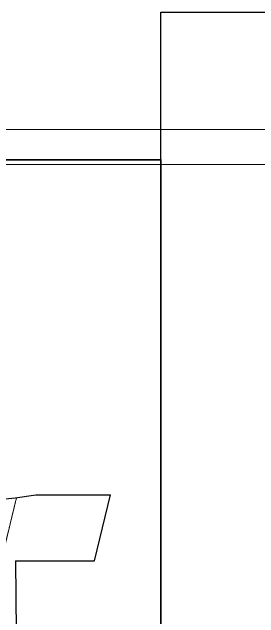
# Model space of a CAD drawing. Header units: millimetres. Extents: x 19543921 to 20171754, y -3528062 to -3222959.
# Drawn here: x 19599555 to 19616591, y -3280503 to -3238769 of the extents above; entities that cross this region are included whole.
import ezdxf

# ---------------------------------------------------------------- set-up
doc = ezdxf.new("R2010")
doc.units = ezdxf.units.MM
doc.header["$MEASUREMENT"] = 0
doc.linetypes.add('CENTER2', pattern=[28.575, 19.05, -3.175, 3.175, -3.175])
for name, color, linetype, lineweight in [('CENTER LINE', 40, 'CENTER2', 15), ('HACTH', 9, 'Continuous', 9), ('wall', 1, 'Continuous', 35)]:
    doc.layers.add(name, color=color, linetype=linetype, lineweight=lineweight)
doc.layers.add('Road', color=7, linetype='Continuous')

msp = doc.modelspace()

# ---------------------------------------------------------------- linework, layer by layer
at = {"linetype": 'Continuous', "ltscale": 1000}
msp.add_lwpolyline([(19609825.8, -3238768.8), (19700283.1, -3238768.8), (19700283.1, -3316694.1), (19609825.8, -3316694.1)], close=True, dxfattribs=at)
at = {"layer": 'CENTER LINE', "ltscale": 0.25}
msp.add_lwpolyline([(19599858.5, -3272228.9), (19598654.1, -3277201.7), (19598654.1, -3306251.5)], dxfattribs=at)
at = {"layer": 'HACTH', "linetype": 'Continuous', "ltscale": 1000}
for p in [(19631449.5, -3246858.9), (19631449.5, -3249258.9)]:
    msp.add_xline(p, (1, 0), dxfattribs=at)
at = {"layer": 'Road'}
for p, q in [((19598594.4, -3272350.2), (19599769.2, -3272241.8)), ((19601191.3, -3272036.2), (19606337.3, -3272030.4)), ((19605239.9, -3276561.3), (19606337.3, -3272030.4)), ((19599800.9, -3276567.5), (19605239.9, -3276561.3))]:
    msp.add_line(p, q, dxfattribs=at)
for points in [[(19599769.2, -3272241.8), (19601191.3, -3272036.2)], [(19599800.9, -3276567.5), (19599800.9, -3276567.5), (19600009, -3298699.1), (19599997.6, -3303438.9), (19601323.1, -3303759.7)]]:
    msp.add_lwpolyline(points, dxfattribs=at)
at = {"layer": 'wall', "linetype": 'Continuous', "ltscale": 1000}
msp.add_lwpolyline([(19543921.1, -3248936.1), (19609825.8, -3248936.1), (19609825.8, -3316694.1), (19543921.1, -3316694.1)], close=True, dxfattribs=at)

doc.saveas('drawing.dxf')
